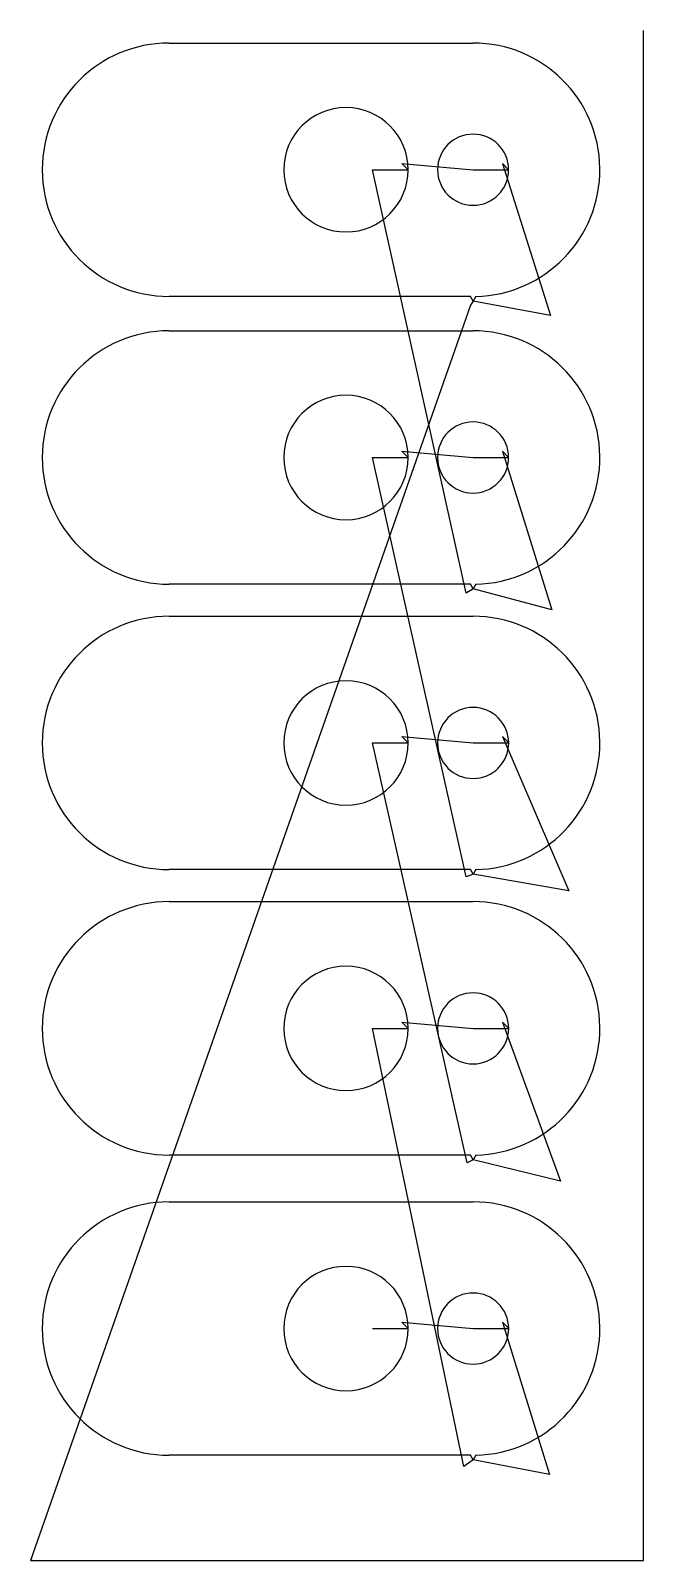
# Model space of a CAD drawing. Header units: metres. Extents: x 0 to 345, y 1569 to 2430.
import ezdxf

# ---------------------------------------------------------------- set-up
doc = ezdxf.new("R2010")
doc.units = ezdxf.units.M

msp = doc.modelspace()

# ---------------------------------------------------------------- linework, layer by layer
at = {"layer": 'TOOL_0'}
for p, q in [((344.623, 2429.005), (344.623, 2430.005)), ((344.623, 1569.149), (344.623, 2429.005)), ((77.851, 2423.005), (248.851, 2423.005)), ((244.988, 2113.358), (192.353, 2351.705)), ((192.353, 2351.705), (212.353, 2351.705)), ((212.353, 2351.705), (208.817, 2355.241)), ((208.817, 2355.241), (248.852, 2351.705)), ((248.852, 2351.705), (268.852, 2351.705)), ((268.852, 2351.705), (265.316, 2355.241)), ((265.316, 2355.241), (292.346, 2269.737)), ((247.464, 2275.464), (-0.009, 1569.149)), ((247.351, 2280.405), (77.851, 2280.405)), ((248.865, 2277.813), (247.351, 2280.405)), ((248.865, 2277.813), (247.464, 2275.464)), ((250.351, 2280.421), (248.865, 2277.813)), ((292.346, 2269.737), (248.865, 2277.813)), ((77.853, 2261.065), (248.853, 2261.065)), ((245.027, 1953.842), (192.355, 2189.764)), ((192.355, 2189.764), (212.355, 2189.764)), ((212.355, 2189.764), (208.819, 2193.3)), ((208.819, 2193.3), (248.854, 2189.765)), ((248.854, 2189.765), (268.854, 2189.765)), ((268.854, 2189.765), (265.318, 2193.301)), ((265.318, 2193.301), (293.125, 2104.003)), ((247.353, 2118.465), (77.853, 2118.465)), ((248.867, 2115.873), (247.353, 2118.465)), ((250.353, 2118.481), (248.867, 2115.873)), ((248.867, 2115.873), (244.988, 2113.358)), ((293.125, 2104.003), (248.867, 2115.873)), ((77.855, 2100.449), (248.855, 2100.449)), ((212.357, 2029.149), (208.821, 2032.685)), ((208.821, 2032.685), (248.856, 2029.149)), ((268.856, 2029.149), (265.32, 2032.685)), ((265.32, 2032.685), (302.607, 1946.021)), ((245.475, 1792.844), (192.357, 2029.149)), ((192.357, 2029.149), (212.357, 2029.149)), ((248.856, 2029.149), (268.856, 2029.149)), ((247.355, 1957.849), (77.855, 1957.849)), ((248.869, 1955.257), (245.027, 1953.842)), ((248.869, 1955.257), (247.355, 1957.849)), ((250.355, 1957.865), (248.869, 1955.257)), ((302.607, 1946.021), (248.869, 1955.257)), ((77.857, 1939.835), (248.857, 1939.835)), ((243.576, 1622.021), (192.359, 1868.533)), ((192.359, 1868.533), (212.359, 1868.533)), ((212.359, 1868.533), (208.823, 1872.069)), ((208.823, 1872.069), (248.858, 1868.534)), ((248.858, 1868.534), (268.858, 1868.534)), ((268.858, 1868.534), (265.322, 1872.07)), ((265.322, 1872.07), (298.013, 1782.462)), ((247.357, 1797.235), (77.857, 1797.235)), ((248.871, 1794.643), (245.475, 1792.844)), ((248.871, 1794.643), (247.357, 1797.235)), ((250.357, 1797.251), (248.871, 1794.643)), ((298.013, 1782.462), (248.871, 1794.643)), ((77.858, 1770.911), (248.858, 1770.911)), ((192.36, 1699.611), (212.36, 1699.611)), ((212.36, 1699.611), (208.824, 1703.147)), ((208.824, 1703.147), (248.859, 1699.611)), ((248.859, 1699.611), (268.859, 1699.611)), ((268.859, 1699.611), (265.323, 1703.147)), ((265.323, 1703.147), (291.913, 1617.409)), ((247.358, 1628.311), (77.858, 1628.311)), ((248.872, 1625.719), (247.358, 1628.311)), ((250.358, 1628.327), (248.872, 1625.719)), ((248.872, 1625.719), (243.576, 1622.021)), ((291.913, 1617.409), (248.872, 1625.719)), ((-0.009, 1569.149), (0.991, 1569.149)), ((0.991, 1569.149), (-0.009, 1569.149)), ((-0.009, 1569.149), (0.991, 1569.149)), ((0.991, 1569.149), (344.623, 1569.149))]:
    msp.add_line(p, q, dxfattribs=at)
for centre, radius, start, end in [((77.851, 2351.705), 71.3, 90, 270), ((248.851, 2351.705), 71.3, 271.205474, 90), ((177.353, 2351.705), 35, 0, 180), ((248.852, 2351.705), 20, 0, 180), ((177.353, 2351.705), 35, 180, 0), ((248.852, 2351.705), 20, 180, 0), ((77.853, 2189.765), 71.3, 90, 270), ((248.853, 2189.765), 71.3, 271.205474, 90), ((177.355, 2189.764), 35, 0, 180), ((248.854, 2189.765), 20, 0, 180), ((177.355, 2189.764), 35, 180, 0), ((248.854, 2189.765), 20, 180, 0), ((77.855, 2029.149), 71.3, 90, 270), ((248.855, 2029.149), 71.3, 271.205474, 90), ((177.357, 2029.149), 35, 0, 180), ((248.856, 2029.149), 20, 0, 180), ((177.357, 2029.149), 35, 180, 0), ((248.856, 2029.149), 20, 180, 0), ((77.857, 1868.535), 71.3, 90, 270), ((248.857, 1868.535), 71.3, 271.205474, 90), ((177.359, 1868.533), 35, 0, 180), ((248.858, 1868.534), 20, 0, 180), ((177.359, 1868.533), 35, 180, 0), ((248.858, 1868.534), 20, 180, 0), ((77.858, 1699.611), 71.3, 90, 270), ((248.858, 1699.611), 71.3, 271.205474, 90), ((177.36, 1699.611), 35, 0, 180), ((248.859, 1699.611), 20, 0, 180), ((177.36, 1699.611), 35, 180, 0), ((248.859, 1699.611), 20, 180, 0)]:
    msp.add_arc(centre, radius, start, end, dxfattribs=at)

doc.saveas('drawing.dxf')
